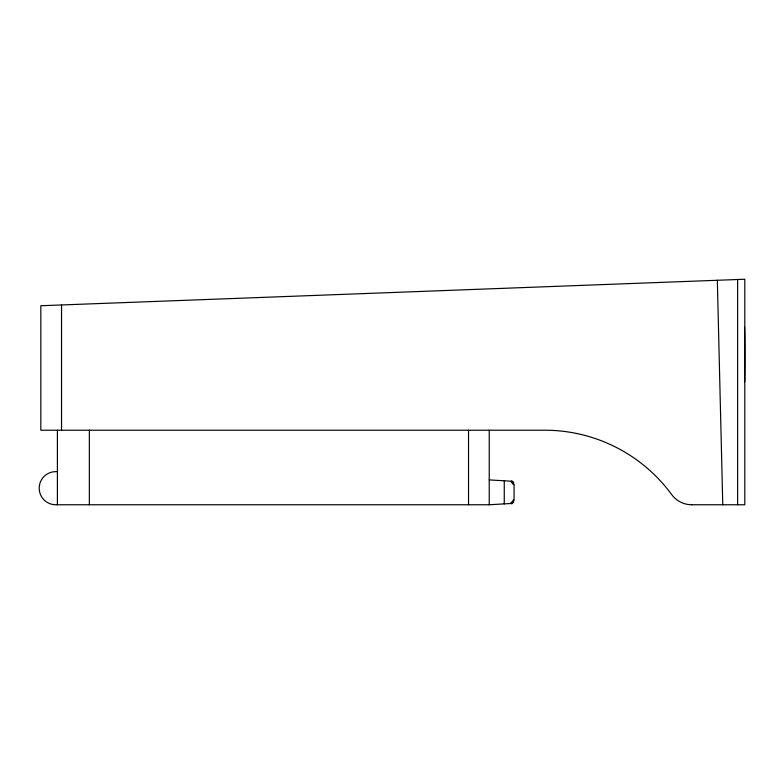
<?xml version="1.0" encoding="UTF-8"?>
<svg xmlns="http://www.w3.org/2000/svg" width="784" height="784" viewBox="0 0 784 784"><rect width="100%" height="100%" fill="white"/><g stroke="black" fill="none" stroke-linecap="round" stroke-linejoin="round"><path stroke-width="1.18" d="M513.246 502.407L513.04 502.613A10.212 5.4 43 0 1 511.707 503.877M511.315 503.475L489.236 504.759L55.752 504.759A16.562 16.562 0 0 1 39.2 488.197A16.562 16.562 0 0 1 55.752 471.635L57.399 471.635M691.733 504.759L744.8 504.759L744.8 279.241L40.837 305.74L40.837 430.22L547.154 430.23A157.359 157.359 0 0 1 671.682 494.596A24.833 24.833 0 0 0 691.733 504.759M489.236 479.916L511.344 481.209M717.331 280.27L722.77 504.759M737.626 279.506L737.626 504.759M514.079 484.473L514.079 500.202M504.259 480.778L504.259 503.896M489.236 430.22L489.236 504.759M468.528 430.22L468.528 504.759M89.347 430.122L89.347 504.759M61.534 304.956L61.534 430.22M57.399 430.22L57.399 504.759M513.667 500.143A15.445 6.909 0.8 0 1 511.727 501.936M512.736 502.377A10.212 4.959 28.9 0 1 510.805 502.858M513.216 500.074A15.445 7.174 19.8 0 1 513.608 502.524M511.707 480.798A10.212 5.4 -43 0 1 512.981 482.111M513.608 482.16A15.445 7.174 -19.8 0 1 513.216 484.6M511.727 482.748A15.445 6.909 -0.8 0 1 513.667 484.532M510.805 481.817A10.212 4.959 -28.9 0 1 512.736 482.297M744.624 327.242A51.352 1.45 89.9 0 1 744.702 381.857"/></g></svg>
